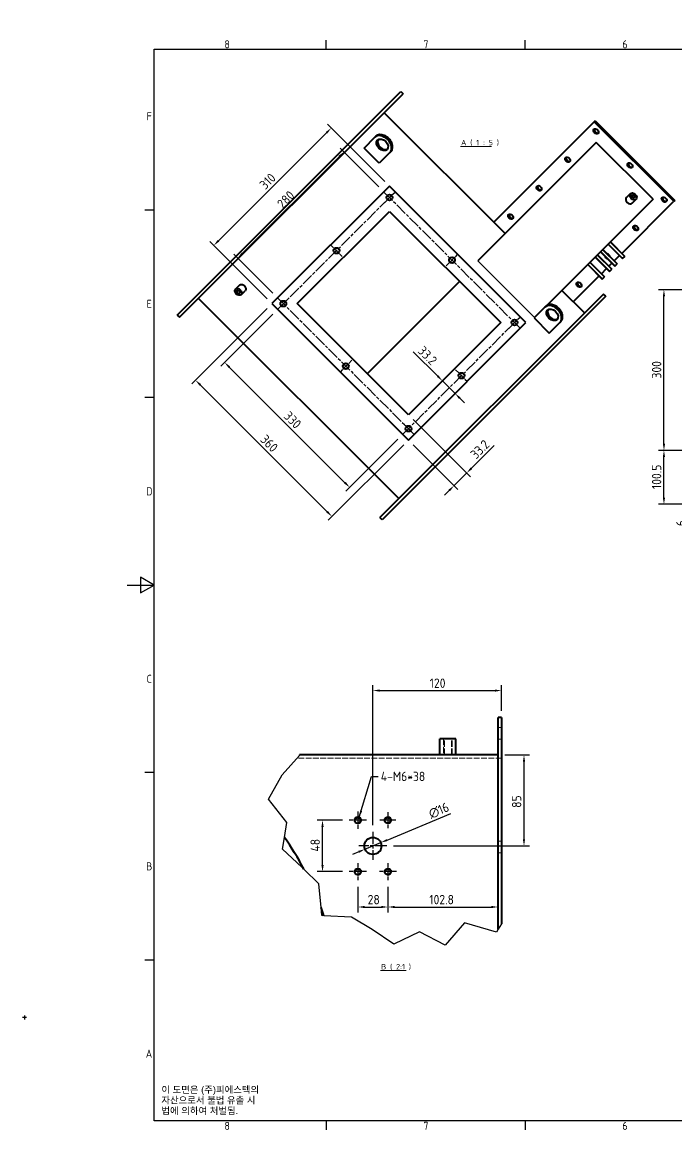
# Model space of a CAD drawing. Header units: millimetres. Extents: x -195 to 2970, y 0 to 2100.
# Drawn here: x -195 to 1025, y 0 to 2100 of the extents above; entities that cross this region are included whole.
import ezdxf

# ---------------------------------------------------------------- set-up
doc = ezdxf.new("R2010")
doc.units = ezdxf.units.MM
doc.header["$LTSCALE"] = 5
doc.linetypes.add('CHAIN', pattern=[0.3543, 0.2362, -0.0295, 0.0591, -0.0295])
doc.linetypes.add('DASHED', pattern=[0.2067, 0.1654, -0.0413])
doc.layers.get('0').update_dxf_attribs({"color": 3, "lineweight": 25})
for name, color, linetype, lineweight in [('가려진 것(ISO)', 2, 'DASHED', 18), ('가시적인 것(ISO)', 3, 'Continuous', 40), ('가시적인 좁은 것(ISO)', 3, 'Continuous', 35), ('경계(ISO)', 7, 'Continuous', 25), ('기호(ISO)', 5, 'Continuous', 25), ('끊기 선(JIS)', 7, 'Continuous', 25), ('중심 표식(ISO)', 1, 'Continuous', 25), ('중심선(ISO)', 1, 'Continuous', 25), ('치수(ISO)', 2, 'Continuous', 25)]:
    doc.layers.add(name, color=color, linetype=linetype, lineweight=lineweight)
doc.styles.add('문자 텍스트_M2B', font='isocp.shx')
doc.styles.add('문자 텍스트_PSTEK_POSCO', font='isocp.shx')
doc.styles.add('치수 텍스트_PSTEK_POSCO', font='isocp.shx')
doc.styles.add('텍스트 스타일466', font='isocp.shx')
doc.styles.add('텍스트 스타일512', font='isocp.shx')
doc.dimstyles.new('치수_PSTEK_POSCO', dxfattribs={"dimscale": 5, "dimtxt": 3.5, "dimasz": 2.5, "dimexe": 2, "dimexo": 2.5, "dimgap": 1, "dimtad": 1, "dimrnd": 1e-08, "dimdsep": 46, "dimtxsty": '치수 텍스트_PSTEK_POSCO', "dimcen": 0.09, "dimdle": 10, "dimclrd": 7, "dimclre": 7, "dimclrt": 2, "dimadec": 1, "dimazin": 2, "dimtfac": 1, "dimtmove": 0, "dimatfit": 3, "dimfxl": 0, "dimtolj": 1, "dimlwd": -1, "dimlwe": -1, "dimarcsym": 0})
doc.dimstyles.new('치수_PSTEK_POSCO$7', dxfattribs={"dimscale": 5, "dimtxt": 3.5, "dimasz": 2.5, "dimexe": 2, "dimexo": 2.5, "dimgap": 1, "dimtad": 1, "dimrnd": 1e-08, "dimdsep": 46, "dimtxsty": '치수 텍스트_PSTEK_POSCO', "dimcen": 0.09, "dimdle": 10, "dimclrd": 7, "dimclre": 7, "dimclrt": 2, "dimadec": 1, "dimazin": 2, "dimtfac": 1, "dimtmove": 0, "dimatfit": 3, "dimfxl": 0, "dimtolj": 1, "dimlwd": -1, "dimlwe": -1, "dimarcsym": 0})

# ---------------------------------------------------------------- blocks, each defined once
blk = doc.blocks.new('경계 Default Border')
at = {"layer": '경계(ISO)'}
for p, q in [((74.25, 410), (74.25, 413.4)), ((148.5, 410), (148.5, 413.4)), ((222.75, 410), (222.75, 413.4)), ((371.25, 410), (371.25, 413.4)), ((445.5, 410), (445.5, 413.4)), ((519.75, 410), (519.75, 413.4)), ((10, 350), (6.6, 350)), ((584, 350), (587.4, 350)), ((10, 280), (6.6, 280)), ((584, 280), (587.4, 280)), ((10, 140), (6.6, 140)), ((584, 140), (587.4, 140)), ((10, 70), (6.6, 70)), ((584, 70), (587.4, 70)), ((74.25, 10), (74.25, 6.6)), ((148.5, 10), (148.5, 6.6)), ((222.75, 10), (222.75, 6.6)), ((371.25, 10), (371.25, 6.6)), ((445.5, 10), (445.5, 6.6)), ((519.75, 10), (519.75, 6.6))]:
    blk.add_line(p, q, dxfattribs=at)
at = {"layer": '경계(ISO)', "flags": 128}
for points in [[(297, 420), (297, 410), (294.11, 415), (299.89, 415), (297, 410)], [(10, 10), (10, 410), (584, 410), (584, 10), (10, 10)], [(0, 210), (10, 210), (5, 212.89), (5, 207.11), (10, 210)], [(594, 210), (584, 210), (589, 212.89), (589, 207.11), (584, 210)], [(297, 0), (297, 10), (294.11, 5), (299.89, 5), (297, 10)]]:
    blk.add_lwpolyline(points, dxfattribs=at)
at = {"layer": '경계(ISO)', "color": 2, "char_height": 3, "attachment_point": 7, "style": '문자 텍스트_M2B'}
for s, insert in [('8', (36.27, 410.37)), ('7', (110.52, 410.39)), ('6', (184.77, 410.37)), ('5', (259.02, 410.37)), ('4', (333.1, 410.4)), ('3', (407.54, 410.37)), ('2', (481.75, 410.37)), ('1', (556.36, 410.4)), ('F', (7.24, 383.5)), ('F', (585.04, 383.5)), ('E', (7.24, 313.47)), ('E', (585.04, 313.47)), ('D', (7.08, 243.47)), ('D', (584.88, 243.47)), ('C', (7.24, 173.47)), ('C', (585.04, 173.47)), ('B', (7.08, 103.47)), ('B', (584.88, 103.47)), ('A', (6.91, 33.49)), ('A', (584.71, 33.49)), ('8', (36.27, 6.57)), ('7', (110.52, 6.59)), ('6', (184.77, 6.57)), ('5', (259.02, 6.57)), ('4', (333.1, 6.6)), ('3', (407.54, 6.57)), ('2', (481.75, 6.57)), ('1', (556.36, 6.6))]:
    blk.add_mtext(s, dxfattribs=dict(at, insert=insert))
blk = doc.blocks.new('*D24')
at = {"layer": 'Defpoints', "color": 0, "transparency": 16777216}
for p in [(473.2, 569.1), (443.6, 556.8)]:
    blk.add_point(p, dxfattribs=at)
at = {"layer": '치수(ISO)', "color": 7, "transparency": 16777216}
for p, q in [((484.7, 573.9), (603.5, 623.3)), ((443.6, 556.8), (473.2, 569.1)), ((432.1, 552), (420.6, 547.2))]:
    blk.add_line(p, q, dxfattribs=at)
for points in [[(483.9, 575.8), (485.5, 572), (473.2, 569.1)], [(431.3, 553.9), (432.9, 550.1), (443.6, 556.8)]]:
    blk.add_solid(points, dxfattribs=at)
at = {"layer": '치수(ISO)', "color": 2, "transparency": 16777216, "insert": (563.7, 621.6), "char_height": 17.5, "attachment_point": 4, "rotation": 22.592, "style": '치수 텍스트_PSTEK_POSCO'}
blk.add_mtext('\\A1;∅16', dxfattribs=at)
blk = doc.blocks.new('*D41')
at = {"layer": 'Defpoints', "color": 0, "transparency": 16777216}
for p in [(489.3, 1794.4), (161.5, 1683.8), (270.1, 1575.2)]:
    blk.add_point(p, dxfattribs=at)
at = {"layer": '치수(ISO)', "color": 7, "transparency": 16777216}
for p, q in [((371.8, 1894.2), (170.3, 1692.6)), ((480.5, 1803.2), (373.6, 1910.1)), ((261.3, 1584), (154.4, 1690.9))]:
    blk.add_line(p, q, dxfattribs=at)
for points in [[(370.4, 1895.6), (373.3, 1892.7), (380.7, 1903)], [(168.8, 1694.1), (171.8, 1691.2), (161.5, 1683.8)]]:
    blk.add_solid(points, dxfattribs=at)
at = {"layer": '치수(ISO)', "color": 2, "transparency": 16777216, "insert": (251.5, 1793.2), "char_height": 17.5, "attachment_point": 4, "rotation": 45, "style": '치수 텍스트_PSTEK_POSCO'}
blk.add_mtext('\\A1;310', dxfattribs=at)
blk = doc.blocks.new('*D42')
at = {"layer": 'Defpoints', "color": 0, "transparency": 16777216}
for p in [(404.1, 1858.3), (478.4, 1784.1), (280.4, 1586.1)]:
    blk.add_point(p, dxfattribs=at)
at = {"layer": '치수(ISO)', "color": 7, "transparency": 16777216}
for p, q in [((215, 1669.2), (395.3, 1849.5)), ((469.5, 1793), (397.1, 1865.4)), ((271.5, 1595), (199.1, 1667.4))]:
    blk.add_line(p, q, dxfattribs=at)
for points in [[(393.8, 1851), (396.8, 1848), (404.1, 1858.3)], [(213.5, 1670.7), (216.5, 1667.7), (206.2, 1660.3)]]:
    blk.add_solid(points, dxfattribs=at)
at = {"layer": '치수(ISO)', "color": 2, "transparency": 16777216, "insert": (284.1, 1757.8), "char_height": 17.5, "attachment_point": 4, "rotation": 45, "style": '치수 텍스트_PSTEK_POSCO'}
blk.add_mtext('\\A1;280', dxfattribs=at)
blk = doc.blocks.new('*D43')
at = {"layer": 'Defpoints', "color": 0, "transparency": 16777216}
for p in [(280.4, 1564.2), (513.7, 1330.9), (415, 1232.2)]:
    blk.add_point(p, dxfattribs=at)
at = {"layer": '치수(ISO)', "color": 7, "transparency": 16777216}
for p, q in [((271.5, 1555.4), (174.6, 1458.4)), ((190.5, 1456.7), (406.2, 1241)), ((504.9, 1322), (407.9, 1225.1))]:
    blk.add_line(p, q, dxfattribs=at)
for points in [[(192, 1458.1), (189, 1455.2), (181.7, 1465.5)], [(407.7, 1242.5), (404.7, 1239.5), (415, 1232.2)]]:
    blk.add_solid(points, dxfattribs=at)
at = {"layer": '치수(ISO)', "color": 2, "transparency": 16777216, "insert": (296.9, 1369.7), "char_height": 17.5, "attachment_point": 4, "rotation": 315, "style": '치수 텍스트_PSTEK_POSCO'}
blk.add_mtext('\\A1;330', dxfattribs=at)
blk = doc.blocks.new('*D44')
at = {"layer": 'Defpoints', "color": 0, "transparency": 16777216}
for p in [(270.1, 1575.2), (524.7, 1320.6), (381.9, 1177.9)]:
    blk.add_point(p, dxfattribs=at)
at = {"layer": '치수(ISO)', "color": 7, "transparency": 16777216}
for p, q in [((261.3, 1566.3), (120.3, 1425.4)), ((136.2, 1423.6), (373.1, 1186.7)), ((515.8, 1311.8), (374.9, 1170.8))]:
    blk.add_line(p, q, dxfattribs=at)
for points in [[(137.7, 1425.1), (134.8, 1422.1), (127.4, 1432.4)], [(374.6, 1188.2), (371.6, 1185.2), (381.9, 1177.9)]]:
    blk.add_solid(points, dxfattribs=at)
at = {"layer": '치수(ISO)', "color": 2, "transparency": 16777216, "insert": (253.2, 1326), "char_height": 17.5, "attachment_point": 4, "rotation": 315, "style": '치수 텍스트_PSTEK_POSCO'}
blk.add_mtext('\\A1;360', dxfattribs=at)
blk = doc.blocks.new('*D45')
at = {"layer": 'Defpoints', "color": 0, "transparency": 16777216}
for p in [(524.7, 1367.6), (524.7, 1320.6), (633.3, 1259)]:
    blk.add_point(p, dxfattribs=at)
at = {"layer": '치수(ISO)', "color": 7, "transparency": 16777216}
for p, q in [((533.5, 1358.7), (640.3, 1251.9)), ((533.5, 1311.8), (616.9, 1228.4)), ((642.1, 1267.8), (684.7, 1310.4)), ((609.8, 1235.5), (633.3, 1259)), ((600.9, 1226.7), (592.1, 1217.8))]:
    blk.add_line(p, q, dxfattribs=at)
for points in [[(640.6, 1269.3), (643.6, 1266.3), (633.3, 1259)], [(599.5, 1228.1), (602.4, 1225.2), (609.8, 1235.5)]]:
    blk.add_solid(points, dxfattribs=at)
at = {"layer": '치수(ISO)', "color": 2, "transparency": 16777216, "insert": (644.8, 1289.9), "char_height": 17.5, "attachment_point": 4, "rotation": 45, "style": '치수 텍스트_PSTEK_POSCO'}
blk.add_mtext('\\A1;33.2', dxfattribs=at)
blk = doc.blocks.new('*D46')
at = {"layer": 'Defpoints', "color": 0, "transparency": 16777216}
for p in [(577.7, 1420.6), (611.6, 1407.6), (601.2, 1397.2)]:
    blk.add_point(p, dxfattribs=at)
at = {"layer": '치수(ISO)', "color": 7, "transparency": 16777216}
for p, q in [((579.3, 1439.9), (533.7, 1485.4)), ((611.6, 1407.6), (588.1, 1431)), ((620.5, 1398.7), (629.3, 1389.9))]:
    blk.add_line(p, q, dxfattribs=at)
for points in [[(580.8, 1441.3), (577.8, 1438.4), (588.1, 1431)], [(621.9, 1400.2), (619, 1397.2), (611.6, 1407.6)]]:
    blk.add_solid(points, dxfattribs=at)
at = {"layer": '치수(ISO)', "color": 2, "transparency": 16777216, "insert": (547, 1491.6), "char_height": 17.5, "attachment_point": 4, "rotation": 315, "style": '치수 텍스트_PSTEK_POSCO'}
blk.add_mtext('\\A1;33.2', dxfattribs=at)
blk = doc.blocks.new('*D47')
at = {"layer": 'Defpoints', "color": 0, "transparency": 16777216}
for p in [(1001.4, 1301.2), (1086.5, 1301.2), (1089.7, 1200.7)]:
    blk.add_point(p, dxfattribs=at)
at = {"layer": '치수(ISO)', "color": 7, "transparency": 16777216}
for p, q in [((1074, 1301.2), (991.4, 1301.2)), ((1001.4, 1213.2), (1001.4, 1288.7)), ((1077.2, 1200.7), (991.4, 1200.7))]:
    blk.add_line(p, q, dxfattribs=at)
for points in [[(999.3, 1288.7), (1003.5, 1288.7), (1001.4, 1301.2)], [(999.3, 1213.2), (1003.5, 1213.2), (1001.4, 1200.7)]]:
    blk.add_solid(points, dxfattribs=at)
at = {"layer": '치수(ISO)', "color": 2, "transparency": 16777216, "insert": (987.7, 1229.2), "char_height": 17.5, "attachment_point": 4, "rotation": 90, "style": '치수 텍스트_PSTEK_POSCO'}
blk.add_mtext('\\A1;100.5', dxfattribs=at)
blk = doc.blocks.new('*D48')
at = {"layer": 'Defpoints', "color": 0, "transparency": 16777216}
for p in [(1001.4, 1601.2), (1086.5, 1601.2), (1086.5, 1301.2)]:
    blk.add_point(p, dxfattribs=at)
at = {"layer": '치수(ISO)', "color": 7, "transparency": 16777216}
for p, q in [((1074, 1601.2), (991.4, 1601.2)), ((1001.4, 1313.7), (1001.4, 1588.7)), ((1074, 1301.2), (991.4, 1301.2))]:
    blk.add_line(p, q, dxfattribs=at)
for points in [[(999.3, 1588.7), (1003.5, 1588.7), (1001.4, 1601.2)], [(999.3, 1313.7), (1003.5, 1313.7), (1001.4, 1301.2)]]:
    blk.add_solid(points, dxfattribs=at)
at = {"layer": '치수(ISO)', "color": 2, "transparency": 16777216, "insert": (987.7, 1435.4), "char_height": 17.5, "attachment_point": 4, "rotation": 90, "style": '치수 텍스트_PSTEK_POSCO'}
blk.add_mtext('\\A1;300', dxfattribs=at)
blk = doc.blocks.new('*D58')
at = {"layer": 'Defpoints', "color": 0, "transparency": 16777216}
for p in [(430.4, 498.9), (486.4, 498.9), (486.4, 448.9)]:
    blk.add_point(p, dxfattribs=at)
at = {"layer": '치수(ISO)', "color": 7, "transparency": 16777216}
for p, q in [((430.4, 486.4), (430.4, 438.9)), ((486.4, 486.4), (486.4, 438.9)), ((442.9, 448.9), (473.9, 448.9))]:
    blk.add_line(p, q, dxfattribs=at)
for points in [[(442.9, 451), (442.9, 446.9), (430.4, 448.9)], [(473.9, 451), (473.9, 446.9), (486.4, 448.9)]]:
    blk.add_solid(points, dxfattribs=at)
at = {"layer": '치수(ISO)', "color": 2, "transparency": 16777216, "insert": (448.6, 462.7), "char_height": 17.5, "attachment_point": 4, "style": '치수 텍스트_PSTEK_POSCO'}
blk.add_mtext('\\A1;28', dxfattribs=at)
blk = doc.blocks.new('*D59')
at = {"layer": 'Defpoints', "color": 0, "transparency": 16777216}
for p in [(364.4, 610.9), (414.4, 610.9), (414.4, 514.9)]:
    blk.add_point(p, dxfattribs=at)
at = {"layer": '치수(ISO)', "color": 7, "transparency": 16777216}
for p, q in [((401.9, 610.9), (354.4, 610.9)), ((364.4, 527.4), (364.4, 598.4)), ((401.9, 514.9), (354.4, 514.9))]:
    blk.add_line(p, q, dxfattribs=at)
for points in [[(362.3, 598.4), (366.5, 598.4), (364.4, 610.9)], [(362.3, 527.4), (366.5, 527.4), (364.4, 514.9)]]:
    blk.add_solid(points, dxfattribs=at)
at = {"layer": '치수(ISO)', "color": 2, "transparency": 16777216, "insert": (350.7, 552.4), "char_height": 17.5, "attachment_point": 4, "rotation": 90, "style": '치수 텍스트_PSTEK_POSCO'}
blk.add_mtext('\\A1;48', dxfattribs=at)
blk = doc.blocks.new('*D60')
at = {"layer": 'Defpoints', "color": 0, "transparency": 16777216}
for p in [(486.4, 498.9), (692, 461.5), (692, 448.9)]:
    blk.add_point(p, dxfattribs=at)
at = {"layer": '치수(ISO)', "color": 7, "transparency": 16777216}
for p, q in [((486.4, 486.4), (486.4, 438.9)), ((498.9, 448.9), (679.5, 448.9))]:
    blk.add_line(p, q, dxfattribs=at)
for points in [[(498.9, 451), (498.9, 446.9), (486.4, 448.9)], [(679.5, 451), (679.5, 446.9), (692, 448.9)]]:
    blk.add_solid(points, dxfattribs=at)
at = {"layer": '치수(ISO)', "color": 2, "transparency": 16777216, "insert": (563.7, 462.7), "char_height": 17.5, "attachment_point": 4, "style": '치수 텍스트_PSTEK_POSCO'}
blk.add_mtext('\\A1;102.8', dxfattribs=at)
blk = doc.blocks.new('*D61')
at = {"layer": 'Defpoints', "color": 0, "transparency": 16777216}
for p in [(692, 732.9), (740.3, 732.9), (484.4, 562.9)]:
    blk.add_point(p, dxfattribs=at)
at = {"layer": '치수(ISO)', "color": 7, "transparency": 16777216}
for p, q in [((704.5, 732.9), (750.3, 732.9)), ((740.3, 575.4), (740.3, 720.4)), ((496.9, 562.9), (750.3, 562.9))]:
    blk.add_line(p, q, dxfattribs=at)
for points in [[(738.2, 720.4), (742.3, 720.4), (740.3, 732.9)], [(738.2, 575.4), (742.3, 575.4), (740.3, 562.9)]]:
    blk.add_solid(points, dxfattribs=at)
at = {"layer": '치수(ISO)', "color": 2, "transparency": 16777216, "insert": (726.5, 634), "char_height": 17.5, "attachment_point": 4, "rotation": 90, "style": '치수 텍스트_PSTEK_POSCO'}
blk.add_mtext('\\A1;85', dxfattribs=at)
blk = doc.blocks.new('*D63')
at = {"layer": 'Defpoints', "color": 0, "transparency": 16777216}
for p in [(1046.7, 1206.7), (1089.7, 1206.7), (1089.7, 1200.7)]:
    blk.add_point(p, dxfattribs=at)
at = {"layer": '치수(ISO)', "color": 7, "transparency": 16777216}
for p, q in [((1046.7, 1219.2), (1046.7, 1231.7)), ((1077.2, 1206.7), (1036.7, 1206.7)), ((1077.2, 1200.7), (1036.7, 1200.7)), ((1046.7, 1206.7), (1046.7, 1200.7)), ((1046.7, 1188.2), (1046.7, 1154.8))]:
    blk.add_line(p, q, dxfattribs=at)
for points in [[(1044.7, 1219.2), (1048.8, 1219.2), (1046.7, 1206.7)], [(1044.7, 1188.2), (1048.8, 1188.2), (1046.7, 1200.7)]]:
    blk.add_solid(points, dxfattribs=at)
at = {"layer": '치수(ISO)', "color": 2, "transparency": 16777216, "insert": (1033, 1159.8), "char_height": 17.5, "attachment_point": 4, "rotation": 90, "style": '치수 텍스트_PSTEK_POSCO'}
blk.add_mtext('\\A1;6', dxfattribs=at)
blk = doc.blocks.new('*D68')
at = {"layer": 'Defpoints', "color": 0, "transparency": 16777216}
for p in [(698.4, 852.9), (698.4, 802.9), (458.4, 588.9)]:
    blk.add_point(p, dxfattribs=at)
at = {"layer": '치수(ISO)', "color": 7, "transparency": 16777216}
for p, q in [((458.4, 601.4), (458.4, 862.9)), ((698.4, 815.4), (698.4, 862.9)), ((470.9, 852.9), (685.9, 852.9))]:
    blk.add_line(p, q, dxfattribs=at)
for points in [[(470.9, 855), (470.9, 850.9), (458.4, 852.9)], [(685.9, 855), (685.9, 850.9), (698.4, 852.9)]]:
    blk.add_solid(points, dxfattribs=at)
at = {"layer": '치수(ISO)', "color": 2, "transparency": 16777216, "insert": (564.4, 866.7), "char_height": 17.5, "attachment_point": 4, "style": '치수 텍스트_PSTEK_POSCO'}
blk.add_mtext('\\A1;120', dxfattribs=at)

msp = doc.modelspace()

# ---------------------------------------------------------------- linework, layer by layer
at = {"layer": '가려진 것(ISO)', "ltscale": 2.437912}
for p, q in [((692.0038, 783.9491), (698.4038, 783.9491)), ((692.0038, 761.9491), (698.4038, 761.9491)), ((692.0038, 571.9491), (698.4038, 571.9491)), ((692.0038, 549.9491), (698.4038, 549.9491))]:
    msp.add_line(p, q, dxfattribs=at)
at = {"layer": '가려진 것(ISO)', "ltscale": 14.513788}
for p, q in [((590.4038, 762.9491), (590.4038, 732.9491)), ((591.7568, 732.9491), (591.7568, 762.9491)), ((605.0508, 732.9491), (605.0508, 762.9491)), ((606.4038, 732.9491), (606.4038, 762.9491))]:
    msp.add_line(p, q, dxfattribs=at)
at = {"layer": '가려진 것(ISO)', "ltscale": 13.194042}
msp.add_line((698.4038, 726.5491), (316.5947, 726.5491), dxfattribs=at)
at = {"layer": '가시적인 것(ISO)'}
for p, q in [((93.3401, 1553.9492), (510.5331, 1971.1422)), ((97.5828, 1549.7066), (514.7758, 1966.8996)), ((510.5331, 1971.1422), (514.7758, 1966.8996)), ((479.4204, 1931.5442), (704.9875, 1705.9772)), ((871.4331, 1914.8492), (683.7743, 1727.1904)), ((873.0331, 1916.4492), (871.4331, 1914.8492)), ((1019.9256, 1766.3568), (871.4331, 1914.8492)), ((873.0331, 1916.4492), (1021.5256, 1767.9568)), ((441.8214, 1865.6609), (461.8214, 1885.6609)), ((461.8214, 1885.6609), (463.8214, 1887.6609)), ((875.1463, 1876.136), (654.2463, 1655.236)), ((981.2124, 1770.07), (875.1463, 1876.136)), ((470.1057, 1837.3767), (441.8214, 1865.6609)), ((490.1057, 1857.3767), (470.1057, 1837.3767)), ((490.1057, 1857.3767), (492.1057, 1859.3767)), ((489.3199, 1794.3655), (270.1168, 1575.1624)), ((743.8784, 1539.8071), (489.3199, 1794.3655)), ((981.2124, 1770.07), (783.5344, 1572.392)), ((922.6469, 1669.0781), (1019.9256, 1766.3568)), ((931.2958, 1773.1865), (938.7958, 1780.6865)), ((941.9024, 1762.5799), (949.4024, 1770.0799)), ((1021.5256, 1767.9568), (1019.9256, 1766.3568)), ((317.0687, 1575.1624), (489.3199, 1747.4136)), ((489.3199, 1747.4136), (696.9265, 1539.8071)), ((897.191, 1686.0487), (924.0611, 1659.1786)), ((901.4337, 1690.2913), (928.3037, 1663.4213)), ((873.191, 1662.0487), (900.0611, 1635.1786)), ((877.4337, 1666.2913), (904.3037, 1639.4213)), ((883.191, 1672.0487), (910.0611, 1645.1786)), ((887.4337, 1676.2913), (914.3037, 1649.4213)), ((908.6469, 1655.0781), (918.4042, 1664.8355)), ((924.0611, 1659.1786), (928.3037, 1663.4213)), ((859.191, 1648.0487), (886.0611, 1621.1786)), ((863.4337, 1652.2913), (890.3037, 1625.4213)), ((884.6469, 1631.0781), (894.4042, 1640.8355)), ((898.6469, 1645.0781), (904.4042, 1650.8355)), ((900.0611, 1635.1786), (904.3037, 1639.4213)), ((910.0611, 1645.1786), (914.3037, 1649.4213)), ((832.2667, 1578.698), (880.4042, 1626.8355)), ((886.0611, 1621.1786), (890.3037, 1625.4213)), ((201.9887, 1602.4937), (209.4887, 1609.9937)), ((212.5953, 1591.8871), (220.0953, 1599.3871)), ((447.8835, 1444.3477), (620.1347, 1616.5989)), ((811.0535, 1599.9112), (853.1264, 1557.8383)), ((132.9381, 1585.0619), (506.644, 1211.356)), ((270.1168, 1575.1624), (524.6753, 1320.604)), ((524.6753, 1367.5559), (317.0687, 1575.1624)), ((888.4817, 1593.1936), (471.2887, 1176.0006)), ((892.7243, 1588.951), (475.5313, 1171.758)), ((892.7243, 1588.951), (888.4817, 1593.1936)), ((778.9588, 1568.5236), (758.9588, 1548.5236)), ((778.9588, 1568.5236), (780.9588, 1570.5236)), ((93.3401, 1553.9492), (97.5828, 1549.7066)), ((524.6753, 1320.604), (743.8784, 1539.8071)), ((696.9265, 1539.8071), (524.6753, 1367.5559)), ((758.9588, 1548.5236), (787.2431, 1520.2393)), ((787.2431, 1520.2393), (807.2431, 1540.2393)), ((807.2431, 1540.2393), (809.2431, 1542.2393)), ((475.5313, 1171.758), (471.2887, 1176.0006)), ((698.4038, 802.9491), (692.0038, 802.9491)), ((692.0038, 407.248), (692.0038, 802.9491)), ((698.4038, 802.9491), (698.4038, 417.7134)), ((613.4038, 762.9491), (583.4038, 762.9491)), ((583.4038, 732.9491), (583.4038, 762.9491)), ((613.4038, 732.9491), (613.4038, 762.9491)), ((692.0038, 732.9491), (321.535, 732.9491))]:
    msp.add_line(p, q, dxfattribs=at)
for centre, radius in [((489.3199, 1773.1523), 5.5), ((390.325, 1674.1574), 5.5), ((605.9925, 1656.4797), 5.5), ((291.33, 1575.1624), 5.5), ((722.6652, 1539.8071), 5.5), ((408.0026, 1458.4898), 5.5), ((623.6702, 1440.8121), 5.5), ((524.6753, 1341.8172), 5.5), ((430.4038, 610.9491), 6), ((486.4038, 610.9491), 6), ((458.4038, 562.9491), 16), ((430.4038, 514.9491), 6), ((486.4038, 514.9491), 6)]:
    msp.add_circle(centre, radius, dxfattribs=at)
for start, end in [(27.9668825, 34.7040035), (18.7574752, 20.3478922)]:
    msp.add_arc((-191.5962, 242.9491), 590, start, end, dxfattribs=at)
for centre, major_axis, start_param, end_param in [((475.9635, 1871.5188), (-14.1421, 14.1421), 3.141592654, 6.283185307), ((477.9635, 1873.5188), (14.1421, -14.1421), 0, 3.141592654), ((876.1397, 1898.3426), (-3.8891, 3.8891), 0.295176886, 2.846415767), ((477.9635, 1873.5188), (8.8388, -8.8388), 3.302283307, 6.122494654), ((823.1397, 1845.3426), (-3.8891, 3.8891), 0.295176886, 2.846415767), ((939.7793, 1834.703), (-3.8891, 3.8891), 0.295176886, 2.846415767), ((770.1397, 1792.3426), (-3.8891, 3.8891), 0.295176886, 2.846415767), ((936.5991, 1767.8832), (5.3033, -5.3033), 3.141592654, 6.283185307), ((1003.419, 1771.0634), (-3.8891, 3.8891), 0.295176886, 2.846415767), ((717.1397, 1739.3426), (-3.8891, 3.8891), 0.295176886, 2.846415767), ((950.419, 1718.0634), (-3.8891, 3.8891), 0.295176886, 2.846415767), ((895.819, 1663.4634), (-3.8891, 3.8891), 0.825704406, 2.315888248), ((895.819, 1663.4634), (3.8891, -3.8891), 0.940330281, 2.201262372), ((844.419, 1612.0634), (-3.8891, 3.8891), 0.295176886, 2.846415767), ((795.1009, 1556.3814), (-14.1421, 14.1421), 3.141592654, 6.283185307), ((793.1009, 1554.3814), (14.1421, -14.1421), 0, 3.141592654), ((795.1009, 1556.3814), (-8.8388, 8.8388), 0.160690653, 2.980902001)]:
    msp.add_ellipse(centre, major_axis=major_axis, ratio=0.707106781, start_param=start_param, end_param=end_param, dxfattribs=at)
for centre, major_axis in [((874.5397, 1896.7426), (3.8891, -3.8891)), ((475.9635, 1871.5188), (8.8388, -8.8388)), ((821.5397, 1843.7426), (3.8891, -3.8891)), ((938.1793, 1833.103), (3.8891, -3.8891)), ((768.5397, 1790.7426), (3.8891, -3.8891)), ((944.0991, 1775.3832), (5.3033, -5.3033)), ((944.0991, 1775.3832), (2.3501, -2.3501)), ((1001.819, 1769.4634), (3.8891, -3.8891)), ((715.5397, 1737.7426), (3.8891, -3.8891)), ((948.819, 1716.4634), (3.8891, -3.8891)), ((207.292, 1597.1904), (5.3033, -5.3033)), ((207.292, 1597.1904), (2.3501, -2.3501)), ((842.819, 1610.4634), (3.8891, -3.8891)), ((793.1009, 1554.3814), (8.8388, -8.8388))]:
    msp.add_ellipse(centre, major_axis=major_axis, ratio=0.707106781, dxfattribs=at)
for points, knots in [([(209.4887, 1609.9937), (209.9596, 1610.4646), (210.5979, 1610.8367), (212.0739, 1611.2302), (212.9113, 1611.2514), (214.5333, 1610.99), (215.4259, 1610.69), (217.126, 1609.7769), (217.9334, 1609.1637), (218.5994, 1608.4978)], [3.390407408, 3.390407408, 3.390407408, 3.390407408, 3.672941354, 3.672941354, 3.955475301, 3.955475301, 4.238009256, 4.238009256, 4.52054321, 4.52054321, 4.52054321, 4.52054321]), ([(218.5994, 1608.4978), (219.2653, 1607.8319), (219.8785, 1607.0244), (220.7916, 1605.3243), (221.0916, 1604.4317), (221.353, 1602.8098), (221.3318, 1601.9723), (220.9383, 1600.4963), (220.5662, 1599.858), (220.0953, 1599.3871)], [0, 0, 0, 0, 0.282533955, 0.282533955, 0.56506791, 0.56506791, 0.847601856, 0.847601856, 1.130135803, 1.130135803, 1.130135803, 1.130135803])]:
    msp.add_open_spline(points, degree=3, knots=knots, dxfattribs=at)
at = {"layer": '가시적인 좁은 것(ISO)'}
for p, q in [((897.6146, 1686.4722), (924.4846, 1659.6022)), ((927.8802, 1662.9977), (901.0101, 1689.8678)), ((873.6146, 1662.4722), (900.4846, 1635.6022)), ((903.8802, 1638.9977), (877.0101, 1665.8678)), ((883.6146, 1672.4722), (910.4846, 1645.6022)), ((913.8802, 1648.9977), (887.0101, 1675.8678)), ((654.2463, 1655.236), (759.9588, 1549.5236)), ((859.6146, 1648.4722), (886.4846, 1621.6022)), ((889.8802, 1624.9977), (863.0101, 1651.8678))]:
    msp.add_line(p, q, dxfattribs=at)
for centre in [(430.4038, 610.9491), (486.4038, 610.9491), (430.4038, 514.9491), (486.4038, 514.9491)]:
    msp.add_arc(centre, 4.802, 260, 170, dxfattribs=at)
at = {"layer": '기호(ISO)', "color": 7, "lineweight": 18}
for p, q in [((621.7392, 1868.7905), (679.5223, 1868.7905)), ((472.7516, 330.3571), (520.5347, 330.3571))]:
    msp.add_line(p, q, dxfattribs=at)
at = {"layer": '끊기 선(JIS)'}
for p, q in [((288.9282, 695.3798), (321.2172, 731.7568)), ((321.2172, 731.7568), (321.535, 732.9491)), ((263.5025, 650.1531), (288.9282, 695.3798)), ((297.8136, 606.4931), (263.5025, 650.1531)), ((293.4454, 578.8579), (297.8136, 606.4931)), ((290.0211, 557.1949), (293.4454, 578.8579)), ((325.7662, 523.3349), (290.0211, 557.1949)), ((329.5029, 519.6361), (325.7662, 523.3349)), ((357.2023, 492.2183), (329.5029, 519.6361)), ((361.587, 448.1036), (357.2023, 492.2183)), ((363.101, 432.8718), (361.587, 448.1036)), ((367.0679, 432.6712), (363.101, 432.8718)), ((418.3616, 430.0786), (367.0679, 432.6712)), ((456.7957, 406.6554), (418.3616, 430.0786)), ((497.7347, 379.7071), (456.7957, 406.6554)), ((545.4216, 402.4701), (497.7347, 379.7071)), ((593.4837, 377.5793), (545.4216, 402.4701)), ((629.3406, 419.5876), (593.4837, 377.5793)), ((688.7422, 401.9145), (629.3406, 419.5876)), ((692.0038, 407.248), (688.7422, 401.9145)), ((698.4038, 417.7134), (692.0038, 407.248))]:
    msp.add_line(p, q, dxfattribs=at)
at = {"layer": '중심 표식(ISO)', "linetype": 'CHAIN', "ltscale": 6.889386}
for p, q in [((478.3598, 1762.1922), (500.2801, 1784.1125)), ((379.3648, 1685.1175), (401.2851, 1663.1972)), ((595.0324, 1645.5195), (616.9527, 1667.4399)), ((302.2902, 1586.1226), (280.3699, 1564.2023)), ((711.705, 1528.8469), (733.6253, 1550.7672)), ((418.9628, 1469.45), (397.0425, 1447.5296)), ((612.7101, 1451.7723), (634.6304, 1429.852)), ((513.7151, 1352.7773), (535.6354, 1330.857))]:
    msp.add_line(p, q, dxfattribs=at)
at = {"layer": '중심 표식(ISO)', "linetype": 'CHAIN', "ltscale": 7.111628}
for p, q in [((446.4038, 610.9491), (414.4038, 610.9491)), ((430.4038, 626.9491), (430.4038, 594.9491)), ((430.4038, 530.9491), (430.4038, 498.9491)), ((486.4038, 530.9491), (486.4038, 498.9491)), ((446.4038, 514.9491), (414.4038, 514.9491)), ((502.4038, 514.9491), (470.4038, 514.9491))]:
    msp.add_line(p, q, dxfattribs=at)
at = {"layer": '중심 표식(ISO)', "linetype": 'CHAIN', "ltscale": 6.579137}
for p, q in [((501.2058, 610.9491), (471.6018, 610.9491)), ((486.4038, 625.7511), (486.4038, 596.1471))]:
    msp.add_line(p, q, dxfattribs=at)
at = {"layer": '중심 표식(ISO)', "linetype": 'CHAIN', "ltscale": 19.051651}
for p, q in [((458.4038, 588.9491), (458.4038, 536.9491)), ((484.4038, 562.9491), (432.4038, 562.9491))]:
    msp.add_line(p, q, dxfattribs=at)
at = {"layer": '중심 표식(ISO)', "linetype": 'CHAIN', "ltscale": 1.666711}
for p, q in [((-187.8462, 242.9491), (-195.3462, 242.9491)), ((-191.5962, 246.6991), (-191.5962, 239.1991))]:
    msp.add_line(p, q, dxfattribs=at)
at = {"layer": '중심선(ISO)', "linetype": 'CHAIN', "ltscale": 19.051651}
for p, q in [((280.3699, 1564.2023), (500.2801, 1784.1125)), ((733.6253, 1528.8469), (478.3598, 1784.1125)), ((280.3699, 1586.1226), (535.6354, 1330.857)), ((513.7151, 1330.857), (733.6253, 1550.7672))]:
    msp.add_line(p, q, dxfattribs=at)

# ---------------------------------------------------------------- block references
at = {"xscale": 5, "yscale": 5, "zscale": 5}
msp.add_blockref('경계 Default Border', (0, 0), dxfattribs=at)

# ---------------------------------------------------------------- texts
at = {"layer": '기호(ISO)', "color": 7, "char_height": 10, "attachment_point": 7}
for s, insert, style in [('A ( 1 : 5 )', (622.7872, 1869.8962), '텍스트 스타일466'), ('B ( 2:1 )', (473.7916, 331.4629), '텍스트 스타일512')]:
    msp.add_mtext(s, dxfattribs=dict(at, insert=insert, style=style))
at = {"layer": '기호(ISO)', "color": 2, "insert": (473.141, 692.7039), "char_height": 17.5, "width": 101.1621, "attachment_point": 4, "style": '치수 텍스트_PSTEK_POSCO'}
msp.add_mtext('{\\fISOCP|b0|i0;\\H17.5000;4-M6*38}', dxfattribs=at)
at = {"layer": '기호(ISO)', "color": 2, "insert": (63.7754, 87.5732), "char_height": 12.5, "width": 196.530519, "attachment_point": 4, "line_spacing_factor": 0.944221, "style": '문자 텍스트_PSTEK_POSCO'}
msp.add_mtext('{\\fArial|b0|i0;\\H12.5000;이 도면은 (주)피에스텍의\\P자산으로서 불법 유출 시 \\P법에 의하여 처벌됨.}', dxfattribs=at)

# ---------------------------------------------------------------- dimensions: what is measured, and where the dimension line sits
at = {"layer": '치수(ISO)', "color": 7}
for base, p1, p2, angle, override, picture, middle in [((161.4839, 1683.7954), (489.3199, 1794.3655), (270.1168, 1575.1624), 45, {"dimdec": 2, "dimtp": 0, "dimtm": 0, "dimtdec": 2, "dimtofl": 0, "dimatfit": 1}, '*D41', (271.0854, 1793.3969)), ((404.1418, 1858.3305), (280.3699, 1586.1226), (478.3598, 1784.1125), 45, {"dimdec": 2, "dimtp": 0, "dimtm": 0, "dimtdec": 2, "dimtofl": 0, "dimatfit": 1}, '*D42', (305.1468, 1759.3355)), ((1001.4076, 1601.172), (1086.4634, 1301.172), (1086.4634, 1601.172), 90, {"dimdec": 2, "dimtp": 0, "dimtm": 0, "dimtdec": 2, "dimtofl": 0, "dimatfit": 1}, '*D48', (1001.4076, 1451.172)), ((381.9461, 1177.8748), (270.1168, 1575.1624), (524.6753, 1320.604), 135, {"dimdec": 2, "dimtp": 0, "dimtm": 0, "dimtdec": 2, "dimtofl": 0, "dimatfit": 1}, '*D44', (254.6669, 1305.154)), ((415.0182, 1232.1601), (280.3699, 1564.2023), (513.7151, 1330.857), 135, {"dimdec": 2, "dimtp": 0, "dimtm": 0, "dimtdec": 2, "dimtofl": 0, "dimatfit": 1}, '*D43', (298.3456, 1348.8328)), ((611.6231, 1407.5518), (577.7488, 1420.6295), (601.2248, 1397.1535), 135, {"dimdec": 2, "dimse1": 1, "dimse2": 1, "dimtp": 0, "dimtm": 0, "dimtdec": 2, "dimtofl": 1, "dimatfit": 1}, '*D46', (550.639, 1468.536)), ((633.2609, 1258.9703), (524.6753, 1320.604), (524.6753, 1367.5559), 225, {"dimdec": 2, "dimtp": 0, "dimtm": 0, "dimtdec": 2, "dimtofl": 1, "dimatfit": 1}, '*D45', (667.8387, 1293.5482)), ((1001.4076, 1301.172), (1089.721, 1200.672), (1086.4634, 1301.172), 270, {"dimdec": 2, "dimtp": 0, "dimtm": 0, "dimtdec": 2, "dimtofl": 0, "dimatfit": 1}, '*D47', (1001.4076, 1252.322)), ((1046.7398, 1206.672), (1089.721, 1200.672), (1089.721, 1206.672), 270, {"dimdec": 2, "dimtp": 0, "dimtm": 0, "dimtdec": 2, "dimtofl": 1, "dimatfit": 1}, '*D63', (1046.7398, 1164.2781)), ((698.4038, 852.9491), (458.4038, 588.9491), (698.4038, 802.9491), 180, {"dimdec": 2, "dimlfac": 0.5, "dimtp": 0, "dimtm": 0, "dimtdec": 2, "dimtofl": 0, "dimatfit": 1}, '*D68', (578.4038, 852.9491)), ((740.2631, 732.9491), (484.4038, 562.9491), (692.0038, 732.9491), 90, {"dimdec": 2, "dimlfac": 0.5, "dimtp": 0, "dimtm": 0, "dimtdec": 2, "dimtofl": 0, "dimatfit": 1}, '*D61', (740.2631, 643.9491)), ((364.4038, 610.9491), (414.4038, 514.9491), (414.4038, 610.9491), 90, {"dimdec": 2, "dimlfac": 0.5, "dimtp": 0, "dimtm": 0, "dimtdec": 2, "dimtofl": 0, "dimatfit": 1}, '*D59', (364.4038, 562.9491)), ((486.4038, 448.9491), (430.4038, 498.9491), (486.4038, 498.9491), 180, {"dimdec": 2, "dimlfac": 0.5, "dimtp": 0, "dimtm": 0, "dimtdec": 2, "dimtofl": 0, "dimatfit": 1}, '*D58', (458.4038, 448.9491)), ((692.0038, 448.9491), (486.4038, 498.9491), (692.0038, 461.4648), 180, {"dimdec": 2, "dimlfac": 0.5, "dimse2": 1, "dimtp": 0, "dimtm": 0, "dimtdec": 2, "dimtofl": 0, "dimatfit": 1}, '*D60', (586.4038, 448.9491))]:
    dim = msp.add_linear_dim(base=base, p1=p1, p2=p2, angle=angle, dimstyle='치수_PSTEK_POSCO', override=override, dxfattribs=at)
    dim.commit()
    dim.dimension.update_dxf_attribs({"geometry": picture, "text_midpoint": middle, "dimtype": 160})
dim = msp.add_diameter_dim_2p(p1=(443.6316, 556.8024), p2=(473.1761, 569.0957), dimstyle='치수_PSTEK_POSCO', override={"dimdec": 2, "dimlfac": 0.5, "dimtp": 0, "dimtm": 0, "dimtdec": 2, "dimatfit": 2}, dxfattribs=at)
dim.commit()
dim.dimension.update_dxf_attribs({"geometry": '*D24', "text_midpoint": (583.9038, 615.1691), "dimtype": 163})

# ---------------------------------------------------------------- leaders
at = {"layer": '기호(ISO)', "color": 7, "annotation_type": 0, "has_hookline": 1, "hookline_direction": 0, "text_width": 95.7291}
msp.add_leader([(432.9697, 616.3728), (455.641, 692.7039), (468.141, 692.7039)], dimstyle='치수_PSTEK_POSCO$7', override={"dimtad": 0}, dxfattribs=at)

doc.saveas('drawing.dxf')
